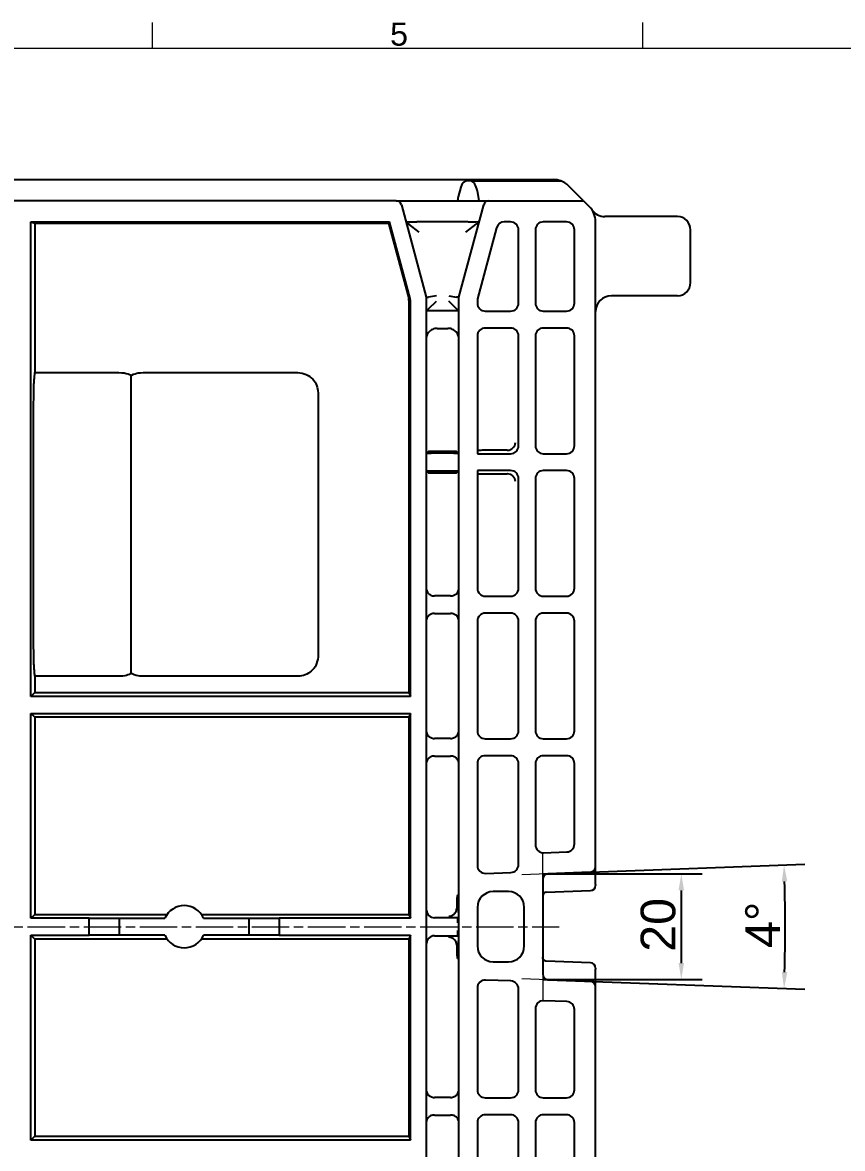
# Model space of a CAD drawing. Header units: millimetres. Extents: x 0 to 1486, y 0 to 1051.
# Drawn here: x 997.1 to 1152.5, y 817.9 to 1031.1 of the extents above; entities that cross this region are included whole.
import ezdxf

# ---------------------------------------------------------------- set-up
doc = ezdxf.new("R2010")
doc.units = ezdxf.units.MM
doc.header["$LTSCALE"] = 1.25
doc.linetypes.add('CHAIN', pattern=[0.3543, 0.2362, -0.0295, 0.0591, -0.0295])
for name, color, linetype, lineweight, true_color in [('Bemaßungen(DIN)', 7, 'Continuous', 5, 0x262659), ('Mittellinie(DIN)', 7, 'CHAIN', 15, 0x262659), ('Sichtbare Kanten(DIN)', 7, 'Continuous', 25, 0x262659), ('Skizziergeometrie(DIN)', 7, 'Continuous', 9, 0x262659), ('Symbole(DIN)', 7, 'Continuous', 15, 0x262659)]:
    doc.layers.add(name, color=color, linetype=linetype, lineweight=lineweight, true_color=true_color)
doc.styles.add('Aktuell-DIN', font='arial.ttf')
doc.styles.add('Aktuell-DINGroßer Text', font='arial.ttf')
doc.dimstyles.new('STANDARD-DIN', dxfattribs={"dimscale": 1.25, "dimtxt": 5.25, "dimasz": 2.5, "dimexe": 3.175, "dimexo": 0, "dimgap": 0.8, "dimtad": 1, "dimrnd": 1e-08, "dimtxsty": 'Aktuell-DINGroßer Text', "dimcen": 0.09, "dimdle": 10, "dimclrd": 256, "dimclre": 256, "dimclrt": 256, "dimazin": 2, "dimtfac": 0.666667, "dimtmove": 0, "dimatfit": 3, "dimfxl": 1, "dimtolj": 1, "dimlwd": 25, "dimlwe": 25, "dimarcsym": 0})

# ---------------------------------------------------------------- blocks, each defined once
blk = doc.blocks.new('Ränder Standardrahmen')
at = {"layer": 'Skizziergeometrie(DIN)'}
for p, q in [((817.44, 821), (817.44, 824.9)), ((891.75, 821), (891.75, 824.9))]:
    blk.add_line(p, q, dxfattribs=at)
at = {"layer": 'Skizziergeometrie(DIN)', "flags": 128}
blk.add_lwpolyline([(20, 20), (20, 821), (1169, 821), (1169, 20), (20, 20)], dxfattribs=at)
at = {"layer": 'Symbole(DIN)', "color": 179, "true_color": 0x262659, "insert": (853.45, 821.34), "char_height": 3.5, "attachment_point": 7, "style": 'Aktuell-DIN'}
blk.add_mtext('5', dxfattribs=at)
blk = doc.blocks.new('*D33')
at = {"layer": 'Bemaßungen(DIN)', "color": 250, "linetype": 'Continuous', "lineweight": 25, "true_color": 0x3f3f3f, "transparency": 16777216}
for p, q in [((1104.78, 870.2), (1145.44, 871.71)), ((1096.71, 849.83), (1145.44, 848.02))]:
    blk.add_line(p, q, dxfattribs=at)
blk.add_arc((826.66, 859.86), 315.03, 358.4401, 1.5599, dxfattribs=at)
at = {"layer": 'Bemaßungen(DIN)', "color": 250, "linetype": 'Continuous', "true_color": 0x3f3f3f, "transparency": 16777216}
for points in [[(1141.05, 868.42), (1142.09, 868.46), (1141.47, 871.56)], [(1142.09, 851.27), (1141.05, 851.31), (1141.47, 848.16)]]:
    blk.add_solid(points, dxfattribs=at)
at = {"layer": 'Defpoints', "color": 0, "linetype": 'Continuous', "transparency": 16777216}
for p in [(1104.78, 870.2), (826.66, 859.86), (1141.67, 855.96), (1096.71, 849.83)]:
    blk.add_point(p, dxfattribs=at)
at = {"layer": 'Bemaßungen(DIN)', "color": 179, "linetype": 'Continuous', "lineweight": 25, "true_color": 0x262659, "transparency": 16777216, "insert": (1134.13, 855.84), "char_height": 6.562, "attachment_point": 1, "rotation": 90, "style": 'Aktuell-DINGroßer Text'}
blk.add_mtext('\\A1;4°', dxfattribs=at)
blk = doc.blocks.new('*D55')
at = {"layer": 'Bemaßungen(DIN)', "color": 250, "linetype": 'Continuous', "lineweight": 25, "true_color": 0x3f3f3f, "transparency": 16777216}
for p, q in [((1095.75, 869.86), (1125.97, 869.86)), ((1122, 866.74), (1122, 852.99)), ((1095.75, 849.86), (1125.97, 849.86))]:
    blk.add_line(p, q, dxfattribs=at)
at = {"layer": 'Bemaßungen(DIN)', "color": 250, "linetype": 'Continuous', "true_color": 0x3f3f3f, "transparency": 16777216}
for points in [[(1121.48, 866.74), (1122.52, 866.74), (1122, 869.86)], [(1121.48, 852.99), (1122.52, 852.99), (1122, 849.86)]]:
    blk.add_solid(points, dxfattribs=at)
at = {"layer": 'Defpoints', "color": 0, "linetype": 'Continuous', "transparency": 16777216}
for p in [(1095.75, 869.86), (1095.75, 849.86), (1122, 849.86)]:
    blk.add_point(p, dxfattribs=at)
at = {"layer": 'Bemaßungen(DIN)', "color": 179, "linetype": 'Continuous', "lineweight": 25, "true_color": 0x262659, "transparency": 16777216, "insert": (1114.3, 855.12), "char_height": 6.562, "attachment_point": 1, "rotation": 90, "style": 'Aktuell-DINGroßer Text'}
blk.add_mtext('\\A1;20', dxfattribs=at)

msp = doc.modelspace()

# ---------------------------------------------------------------- linework, layer by layer
at = {"layer": 'Bemaßungen(DIN)'}
for p, q in [((1095.7485, 868.8364), (1095.7485, 873.8329)), ((1096.7136, 869.9), (1091.7824, 869.7167)), ((1096.7136, 849.8282), (1091.7824, 850.0115)), ((1095.7485, 850.8918), (1095.7485, 845.8954))]:
    msp.add_line(p, q, dxfattribs=at)
at = {"layer": 'Mittellinie(DIN)', "ltscale": 23.990969}
msp.add_line((190.6235, 859.8641), (1098.8735, 859.8641), dxfattribs=at)
at = {"layer": 'Sichtbare Kanten(DIN)'}
for p, q in [((191.7053, 1001.3641), (1097.7916, 1001.3641)), ((1081.8475, 1001.1513), (1081.6494, 1001.1513)), ((1082.1693, 1001.1141), (1099.1835, 1001.1141)), ((1080.2006, 999.9681), (1079.7337, 998.1141)), ((1083.2964, 999.3124), (1083.6084, 997.3641)), ((1103.4485, 997.3641), (1100.62, 1000.1925)), ((1067.9811, 997.3641), (221.5158, 997.3641)), ((1067.9811, 997.3641), (1071.087, 997.3641)), ((1068.9471, 996.6229), (1073.6485, 979.0771)), ((1071.087, 997.3641), (1082.41, 997.3641)), ((1079.8485, 979.0771), (1084.5499, 996.6229)), ((1082.41, 997.3641), (1085.5158, 997.3641)), ((1085.5158, 997.3641), (1103.4485, 997.3641)), ((1103.4485, 997.3641), (1104.5769, 996.2357)), ((1121.2485, 994.3641), (1107.5228, 994.3641)), ((998.7485, 903.4641), (998.7485, 993.3641)), ((998.7485, 993.3641), (999.4816, 993.1023)), ((998.7485, 993.3641), (1066.7144, 993.3641)), ((999.4816, 993.1023), (999.4816, 964.8301)), ((999.4816, 993.1023), (1066.5135, 993.1023)), ((1066.7144, 993.3641), (1066.5135, 993.1023)), ((1066.5135, 993.1023), (1070.3355, 978.8384)), ((1070.5973, 978.8728), (1066.7144, 993.3641)), ((1069.8203, 993.3641), (1070.3847, 992.931)), ((1072.3388, 991.4315), (1070.3847, 992.931)), ((1081.6096, 993.3772), (1071.8873, 993.3772)), ((1081.1581, 991.4315), (1083.1122, 992.931)), ((1083.6767, 993.3641), (1083.1122, 992.931)), ((1087.0022, 992.2523), (1083.3996, 978.807)), ((1089.648, 993.3641), (1088.4511, 993.3641)), ((1091.1485, 977.9637), (1091.1485, 991.8641)), ((1094.3485, 991.8641), (1094.3485, 977.9637)), ((1100.2485, 993.3641), (1095.8489, 993.3641)), ((1101.7485, 977.9646), (1101.7485, 991.8641)), ((1105.7485, 871.2634), (1105.7485, 993.4073)), ((1123.7485, 981.8641), (1123.7485, 991.8641)), ((1073.6485, 979.0771), (1074.0816, 979.1341)), ((1073.6485, 979.0771), (1073.6485, 740.6512)), ((1075.581, 979.3315), (1074.0816, 979.1341)), ((1077.9159, 979.3315), (1079.4154, 979.1341)), ((1079.8485, 979.0771), (1079.4154, 979.1341)), ((1079.8485, 740.6512), (1079.8485, 979.0771)), ((1121.2485, 979.3641), (1108.7485, 979.3641)), ((1070.3867, 978.4502), (1070.3867, 904.1973)), ((1070.6485, 903.4641), (1070.6485, 978.4846)), ((1074.0815, 976.8683), (1073.6527, 976.4681)), ((1074.0816, 976.8683), (1074.0815, 976.8683)), ((1074.0816, 976.8683), (1075.581, 978.3678)), ((1079.4154, 976.8683), (1077.9159, 978.3678)), ((1079.8442, 976.4681), (1079.4154, 976.8683)), ((1079.4154, 976.8683), (1079.4154, 976.8683)), ((1083.3485, 978.4188), (1083.3485, 977.9646)), ((1073.6527, 976.4681), (1073.6485, 976.4641)), ((1079.8485, 976.4641), (1079.8442, 976.4681)), ((1084.8485, 976.4641), (1089.6489, 976.4641)), ((1095.848, 976.4641), (1100.2485, 976.4641)), ((1089.6489, 973.2641), (1084.8485, 973.2641)), ((1100.2485, 973.2641), (1095.848, 973.2641)), ((1073.6527, 971.2608), (1073.6527, 949.4681)), ((1079.8442, 949.4681), (1079.8442, 971.2608)), ((1083.3485, 971.7637), (1083.3485, 949.4641)), ((1091.1485, 950.9637), (1091.1485, 971.7646)), ((1094.3485, 971.7646), (1094.3485, 950.9637)), ((1101.7485, 950.9646), (1101.7485, 971.7637)), ((1074.0816, 949.8683), (1073.6527, 949.4681)), ((1077.9159, 949.904), (1075.581, 949.904)), ((1079.8442, 949.4681), (1079.4154, 949.8683)), ((1083.3485, 949.4641), (1089.6489, 949.4641)), ((1089.0135, 950.0995), (1084.8485, 950.0995)), ((1095.848, 949.4641), (1100.2485, 949.4641)), ((1073.6527, 946.2601), (1074.0816, 945.8599)), ((1073.6527, 946.2601), (1073.6527, 923.9676)), ((1075.581, 945.8242), (1077.9159, 945.8242)), ((1079.4154, 945.8599), (1079.8442, 946.2601)), ((1079.8442, 923.9676), (1079.8442, 946.2601)), ((1083.3485, 946.2641), (1083.3485, 923.9646)), ((1089.6489, 946.2641), (1083.3485, 946.2641)), ((1084.8485, 945.6287), (1089.0135, 945.6287)), ((1091.1485, 923.9637), (1091.1485, 944.7646)), ((1094.3485, 944.7646), (1094.3485, 923.9637)), ((1100.2485, 946.2641), (1095.848, 946.2641)), ((1101.7485, 923.9646), (1101.7485, 944.7637)), ((1084.8485, 922.4641), (1089.6489, 922.4641)), ((1095.848, 922.4641), (1100.2485, 922.4641)), ((1089.6489, 919.2641), (1084.8485, 919.2641)), ((1100.2485, 919.2641), (1095.848, 919.2641)), ((1073.6527, 917.7607), (1073.6527, 896.9676)), ((1079.8442, 896.9676), (1079.8442, 917.7607)), ((1083.3485, 917.7637), (1083.3485, 896.9646)), ((1091.1485, 896.9637), (1091.1485, 917.7646)), ((1094.3485, 917.7646), (1094.3485, 896.9637)), ((1101.7485, 896.9646), (1101.7485, 917.7637)), ((999.4816, 907.2979), (999.4816, 904.1973)), ((998.7485, 903.4641), (999.4816, 904.1973)), ((1070.6485, 903.4641), (998.7485, 903.4641)), ((999.4816, 904.1973), (1070.3867, 904.1973)), ((1070.3867, 904.1973), (1070.6485, 903.4641)), ((998.7485, 861.4641), (998.7485, 900.2641)), ((998.7485, 900.2641), (1070.6485, 900.2641)), ((999.4816, 899.5309), (998.7485, 900.2641)), ((1070.6485, 900.2641), (1070.3867, 899.5309)), ((1070.6485, 861.4641), (1070.6485, 900.2641)), ((999.4816, 899.5309), (999.4816, 862.1973)), ((1070.3867, 899.5309), (999.4816, 899.5309)), ((1070.3867, 899.5309), (1070.3867, 862.1973)), ((1084.8485, 895.4641), (1089.6489, 895.4641)), ((1095.848, 895.4641), (1100.2485, 895.4641)), ((1089.6489, 892.2641), (1084.8485, 892.2641)), ((1100.2485, 892.2641), (1095.848, 892.2641)), ((1073.6527, 890.7607), (1073.6527, 828.9676)), ((1079.8442, 828.9676), (1079.8442, 890.7607)), ((1083.3485, 890.7637), (1083.3485, 871.4604)), ((1091.1485, 871.6388), (1091.1485, 890.7646)), ((1094.3485, 890.7646), (1094.3485, 875.3716)), ((1101.7485, 875.5351), (1101.7485, 890.7637)), ((1095.9046, 873.8727), (1100.3042, 874.0362)), ((1084.9042, 869.9615), (1089.7037, 870.1398)), ((1104.7834, 870.1999), (1096.7136, 869.9)), ((1105.7485, 867.8836), (1105.7485, 871.2634)), ((1095.7485, 868.8364), (1095.7485, 850.8918)), ((1079.6652, 865.8641), (1079.5604, 865.8641)), ((1089.2485, 866.5127), (1086.3485, 866.5127)), ((1096.4031, 866.4108), (1104.7834, 866.7034)), ((1105.7485, 867.8836), (1105.7485, 867.7028)), ((998.7485, 861.4641), (999.4816, 862.1973)), ((999.4816, 862.1973), (1024.5383, 862.1973)), ((1031.0363, 862.1973), (1070.3867, 862.1973)), ((1070.3867, 862.1973), (1070.6485, 861.4641)), ((1079.6182, 861.5857), (1079.6437, 861.5619)), ((1083.3485, 863.5127), (1083.3485, 856.2155)), ((1092.2485, 856.2155), (1092.2485, 863.5127)), ((1009.7873, 861.4641), (998.7485, 861.4641)), ((1009.7873, 861.4641), (1015.4586, 861.4885)), ((1009.7873, 858.2641), (1009.7873, 861.4641)), ((1015.4586, 861.4885), (1024.132, 861.4885)), ((1015.4586, 861.4885), (1015.4586, 858.2397)), ((1031.4426, 861.4885), (1040.116, 861.4885)), ((1040.116, 861.4885), (1045.7873, 861.4641)), ((1040.116, 858.2397), (1040.116, 861.4885)), ((1070.6485, 861.4641), (1045.7873, 861.4641)), ((1045.7873, 861.4641), (1045.7873, 858.2641)), ((1079.6437, 861.5619), (1075.2528, 861.5619)), ((1079.6437, 860.586), (1079.6437, 861.5619)), ((998.7485, 858.2641), (1009.7873, 858.2641)), ((999.4816, 857.5309), (998.7485, 858.2641)), ((998.7485, 819.4641), (998.7485, 858.2641)), ((1024.5383, 857.5309), (999.4816, 857.5309)), ((999.4816, 857.5309), (999.4816, 820.1973)), ((1015.4586, 858.2397), (1009.7873, 858.2641)), ((1024.132, 858.2397), (1015.4586, 858.2397)), ((1070.3867, 857.5309), (1031.0363, 857.5309)), ((1040.116, 858.2397), (1031.4426, 858.2397)), ((1045.7873, 858.2641), (1040.116, 858.2397)), ((1045.7873, 858.2641), (1070.6485, 858.2641)), ((1070.6485, 858.2641), (1070.3867, 857.5309)), ((1070.3867, 857.5309), (1070.3867, 820.1973)), ((1070.6485, 819.4641), (1070.6485, 858.2641)), ((1075.2528, 858.1663), (1079.6437, 858.1663)), ((1079.6437, 858.1663), (1079.6182, 858.1425)), ((1079.6437, 858.1663), (1079.6437, 859.1422)), ((1079.5604, 853.8641), (1079.6652, 853.8641)), ((1086.3485, 853.2155), (1089.2485, 853.2155)), ((1104.7834, 853.0248), (1096.4031, 853.3174)), ((1105.7485, 852.0254), (1105.7485, 851.8446)), ((1105.7485, 848.4648), (1105.7485, 851.8446)), ((1089.7037, 849.5884), (1084.9042, 849.7668)), ((1096.7136, 849.8282), (1104.7834, 849.5284)), ((1083.3485, 848.2678), (1083.3485, 828.9646)), ((1091.1485, 828.9637), (1091.1485, 848.0894)), ((1105.7485, 726.321), (1105.7485, 848.4648)), ((1100.3042, 845.692), (1095.9046, 845.8555)), ((1094.3485, 844.3566), (1094.3485, 828.9637)), ((1101.7485, 828.9646), (1101.7485, 844.1931)), ((1084.8485, 827.4641), (1089.6489, 827.4641)), ((1095.848, 827.4641), (1100.2485, 827.4641)), ((1089.6489, 824.2641), (1084.8485, 824.2641)), ((1100.2485, 824.2641), (1095.848, 824.2641)), ((1073.6527, 822.7607), (1073.6527, 801.9676)), ((1079.8442, 801.9676), (1079.8442, 822.7607)), ((1083.3485, 822.7637), (1083.3485, 801.9646)), ((1091.1485, 801.9637), (1091.1485, 822.7646)), ((1094.3485, 822.7646), (1094.3485, 801.9637)), ((1101.7485, 801.9646), (1101.7485, 822.7637)), ((998.7485, 819.4641), (999.4816, 820.1973)), ((1070.6485, 819.4641), (998.7485, 819.4641)), ((999.4816, 820.1973), (1070.3867, 820.1973)), ((1070.3867, 820.1973), (1070.6485, 819.4641))]:
    msp.add_line(p, q, dxfattribs=at)
for centre, radius, start, end in [((1097.7916, 997.3641), 4, 69.635865, 90), ((1097.7916, 997.3641), 4, 45, 69.635865), ((1067.9811, 996.3641), 1, 15, 90), ((1085.5158, 996.3641), 1, 90, 165), ((1101.7485, 993.4073), 4, 0, 45), ((1107.5228, 997.3641), 3, 214.420688, 270), ((1121.2485, 991.8641), 2.5, 0, 90), ((1088.4511, 991.8641), 1.5, 90, 165), ((1100.2485, 991.8641), 1.5, 0, 90), ((1121.2485, 981.8641), 2.5, 270, 0), ((1108.7485, 976.3641), 3, 90, 180), ((1084.8485, 978.4188), 1.5, 165, 180), ((1100.2485, 875.5351), 1.5, 272.128241, 0), ((1084.8485, 871.4604), 1.5, 180, 272.128241), ((1086.3485, 863.5127), 3, 90, 180), ((1089.2485, 863.5127), 3, 0, 90), ((1104.7485, 867.7028), 1, 272, 0), ((1027.7873, 859.8641), 4, 23.960696, 156.039304), ((1027.7873, 859.8641), 4, 203.960696, 336.039304), ((1086.3485, 856.2155), 3, 180, 270), ((1089.2485, 856.2155), 3, 270, 0), ((1104.7485, 852.0254), 1, 0, 88), ((1084.8485, 848.2678), 1.5, 87.871759, 180), ((1100.2485, 844.1931), 1.5, 0, 87.871759)]:
    msp.add_arc(centre, radius, start, end, dxfattribs=at)
for centre, major_axis, ratio, start_param, end_param in [((1081.6494, 999.555), (0, 1.5963), 0.93969262, 0, 1.30899694), ((1081.8475, 999.555), (0, 1.5963), 0.93969262, 6.06697702, 6.28318531), ((1081.8475, 998.6628), (0, 2.5097), 0.59767248, 4.97418837, 6.06697702), ((1079.8025, 998.1141), (-0.1903, -0.7498), 0.08613948, 4.73424713, 6.30504346), ((1071.8733, 993.4296), (-2.0706, 0.0004), 0.0252925, 0.00678165, 1.57757798), ((1081.6237, 993.4296), (2.0706, 0.0004), 0.0252925, 4.70560733, 6.27640366), ((1089.648, 991.8641), (1.5004, 0), 0.99970149, 0, 1.57079633), ((1095.8489, 991.8641), (-1.5004, 0), 0.99970149, 4.71238898, 6.28318531), ((1069.1484, 978.4846), (1.4872, 0.1958), 0.99996126, 6.15229063, 6.41407999), ((1068.8866, 978.4501), (1.4872, 0.1958), 0.99996126, 6.15229063, 6.41407999), ((1084.8485, 977.9646), (0, -1.5004), 0.99970149, 4.71238898, 6.28318531), ((1089.648, 977.9646), (1.0613, -1.0613), 0.99940325, 5.49808561, 7.068285), ((1095.8489, 977.9646), (-1.0613, -1.0613), 0.99940325, 5.49808561, 7.068285), ((1100.2485, 977.9646), (0, -1.5004), 0.99970149, 0, 1.57079633), ((1076.7485, 976.4641), (3.1, 0), 0.02443947, 0.05235988, 3.08923278), ((1076.7485, 973.2641), (-3.1, 0), 0.02443947, 1.23415991, 1.90743275), ((1084.8485, 971.7637), (0, 1.5004), 0.99970149, 0, 1.57079633), ((1089.648, 971.7637), (1.0613, 1.0613), 0.99940325, 5.49808561, 7.068285), ((1095.8489, 971.7637), (-1.0613, 1.0613), 0.99940325, 5.49808561, 7.068285), ((1100.2485, 971.7637), (0, 1.5004), 0.99970149, 4.71238898, 6.28318531), ((1089.0492, 951.5633), (1.3926, 0.5769), 0.96603447, 4.33175797, 5.87811969), ((1076.7485, 949.4641), (3.1, 0), 0.02443947, 0.05235988, 3.08923278), ((1075.581, 949.8674), (-1.5, 0), 0.02443947, 4.71238898, 6.25700537), ((1077.9159, 949.8674), (-1.5, 0), 0.02443947, 3.16777259, 4.71238898), ((1084.8485, 950.0629), (-1.5, 0), 0.02443947, 4.71238898, 6.28318531), ((1089.0126, 951.6), (1.0613, -1.0613), 0.99940325, 5.49808561, 5.52192329), ((1089.648, 950.9646), (1.0613, -1.0613), 0.99940325, 5.49808561, 7.068285), ((1095.8489, 950.9646), (-1.0613, -1.0613), 0.99940325, 5.49808561, 7.068285), ((1100.2485, 950.9646), (0, -1.5004), 0.99970149, 0, 1.57079633), ((1076.7485, 946.2641), (-3.1, 0), 0.02443947, 0.05235988, 3.08923278), ((1075.581, 945.8609), (1.5, 0), 0.02443947, 3.16777259, 4.71238898), ((1077.9159, 945.8609), (1.5, 0), 0.02443947, 4.71238898, 6.25700537), ((1084.8485, 945.6653), (1.5, 0), 0.02443947, 3.14159265, 4.71238898), ((1089.0126, 944.1282), (1.0613, 1.0613), 0.99940325, 0.76126202, 0.7850997), ((1089.0492, 944.1649), (-1.3926, 0.5769), 0.96603447, 3.54665827, 5.09301999), ((1089.648, 944.7637), (1.0613, 1.0613), 0.99940325, 5.49808561, 7.068285), ((1095.8489, 944.7637), (-1.0613, 1.0613), 0.99940325, 5.49808561, 7.068285), ((1100.2485, 944.7637), (0, 1.5004), 0.99970149, 4.71238898, 6.28318531), ((1084.8485, 923.9646), (0, -1.5004), 0.99970149, 4.71238898, 6.28318531), ((1089.648, 923.9646), (1.0613, -1.0613), 0.99940325, 5.49808561, 7.068285), ((1095.8489, 923.9646), (-1.0613, -1.0613), 0.99940325, 5.49808561, 7.068285), ((1100.2485, 923.9646), (0, -1.5004), 0.99970149, 0, 1.57079633), ((1076.7485, 922.4641), (3.1, 0), 0.02443947, 1.05468974, 2.08690292), ((1076.7485, 919.2641), (-3.1, 0), 0.02443947, 1.05468974, 2.08690292), ((1084.8485, 917.7637), (0, 1.5004), 0.99970149, 0, 1.57079633), ((1089.648, 917.7637), (1.0613, 1.0613), 0.99940325, 5.49808561, 7.068285), ((1095.8489, 917.7637), (-1.0613, 1.0613), 0.99940325, 5.49808561, 7.068285), ((1100.2485, 917.7637), (0, 1.5004), 0.99970149, 4.71238898, 6.28318531), ((1084.8485, 896.9646), (0, -1.5004), 0.99970149, 4.71238898, 6.28318531), ((1089.648, 896.9646), (1.0613, -1.0613), 0.99940325, 5.49808561, 7.068285), ((1095.8489, 896.9646), (-1.0613, -1.0613), 0.99940325, 5.49808561, 7.068285), ((1100.2485, 896.9646), (0, -1.5004), 0.99970149, 0, 1.57079633), ((1076.7485, 895.4641), (3.1, 0), 0.02443947, 1.05468974, 2.08690292), ((1076.7485, 892.2641), (-3.1, 0), 0.02443947, 1.05468974, 2.08690292), ((1084.8485, 890.7637), (0, 1.5004), 0.99970149, 0, 1.57079633), ((1089.648, 890.7637), (1.0613, 1.0613), 0.99940325, 5.49808561, 7.068285), ((1095.8489, 890.7637), (-1.0613, 1.0613), 0.99940325, 5.49808561, 7.068285), ((1100.2485, 890.7637), (0, 1.5004), 0.99970149, 4.71238898, 6.28318531), ((1095.8489, 875.3716), (-1.4994, -0.0557), 0.99970108, 6.24605159, 7.85398163), ((1089.648, 871.6388), (1.4994, 0.0557), 0.99970108, 4.71238898, 6.24605159), ((1104.7485, 871.2634), (0, -1.0642), 0.93969262, 0.03490659, 1.57079633), ((1096.7485, 868.8364), (0, 1.0642), 0.93969262, 0.03490659, 1.57079633), ((1079.5604, 859.8641), (0, -6), 0.02618592, 3.14159265, 4.09209589), ((1079.6652, 859.8641), (0, 6), 0.02618592, 3.14159265, 6.28318531), ((1075.2144, 863.0257), (-1.3833, 0.6011), 0.96482243, 0.42319083, 1.96780722), ((1075.2537, 863.0623), (-1.0973, -1.0241), 0.99935912, 0.79402179, 0.81956217), ((1075.2144, 856.7026), (1.3833, 0.6011), 0.96482243, 1.17378543, 2.71840182), ((1075.2537, 856.6659), (-1.0973, 1.0241), 0.99935912, 5.46362314, 5.48916352), ((1079.5604, 859.8641), (0, -6), 0.02618592, 5.33268207, 6.28318531), ((1089.648, 848.0894), (1.4994, -0.0557), 0.99970108, 0.03713372, 1.57079633), ((1096.7485, 850.8918), (0, -1.0642), 0.93969262, 4.71238898, 6.24827872), ((1104.7485, 848.4648), (0, 1.0642), 0.93969262, 4.71238898, 6.24827872), ((1095.8489, 844.3566), (-1.4994, 0.0557), 0.99970108, 4.71238898, 6.32031903), ((1076.7485, 827.4641), (3.1, 0), 0.02443947, 1.05468974, 2.08690292), ((1084.8485, 828.9646), (0, -1.5004), 0.99970149, 4.71238898, 6.28318531), ((1089.648, 828.9646), (1.0613, -1.0613), 0.99940325, 5.49808561, 7.068285), ((1095.8489, 828.9646), (-1.0613, -1.0613), 0.99940325, 5.49808561, 7.068285), ((1100.2485, 828.9646), (0, -1.5004), 0.99970149, 0, 1.57079633), ((1076.7485, 824.2641), (-3.1, 0), 0.02443947, 1.05468974, 2.08690292), ((1084.8485, 822.7637), (0, 1.5004), 0.99970149, 0, 1.57079633), ((1089.648, 822.7637), (1.0613, 1.0613), 0.99940325, 5.49808561, 7.068285), ((1095.8489, 822.7637), (-1.0613, 1.0613), 0.99940325, 5.49808561, 7.068285), ((1100.2485, 822.7637), (0, 1.5004), 0.99970149, 4.71238898, 6.28318531)]:
    msp.add_ellipse(centre, major_axis=major_axis, ratio=ratio, start_param=start_param, end_param=end_param, dxfattribs=at)
for points, knots in [([(1075.7245, 973.1926), (1075.411, 973.1953), (1075.106, 973.1247), (1074.5835, 972.8884), (1074.3656, 972.7231), (1073.9947, 972.3364), (1073.8487, 972.0809), (1073.7256, 971.7437), (1073.6979, 971.6346), (1073.6721, 971.4927), (1073.6659, 971.4483), (1073.6591, 971.3855), (1073.6574, 971.3657), (1073.6551, 971.3341), (1073.6545, 971.3237), (1073.6536, 971.3052), (1073.6534, 971.2987), (1073.6529, 971.283), (1073.6527, 971.2741), (1073.6527, 971.2608)], [0.305216732, 0.305216732, 0.305216732, 0.305216732, 0.404846681, 0.404846681, 0.504613436, 0.504613436, 0.631761214, 0.631761214, 0.695335103, 0.695335103, 0.727122048, 0.727122048, 0.74301552, 0.74301552, 0.750962256, 0.750962256, 0.754935624, 0.754935624, 0.758908992, 0.758908992, 0.758908992, 0.758908992]), ([(1079.8442, 971.2608), (1079.8442, 971.2739), (1079.844, 971.2829), (1079.8435, 971.2985), (1079.8433, 971.3049), (1079.8424, 971.3233), (1079.8418, 971.3337), (1079.8396, 971.365), (1079.8379, 971.3847), (1079.8312, 971.4469), (1079.8251, 971.491), (1079.7997, 971.6317), (1079.7725, 971.7398), (1079.6513, 972.0742), (1079.5078, 972.3276), (1079.1407, 972.7156), (1078.922, 972.8833), (1078.3963, 973.1234), (1078.089, 973.1953), (1077.7724, 973.1926)], [0.763565792, 0.763565792, 0.763565792, 0.763565792, 0.767501953, 0.767501953, 0.771438113, 0.771438113, 0.779310433, 0.779310433, 0.795055074, 0.795055074, 0.826544356, 0.826544356, 0.889522919, 0.889522919, 1.015480046, 1.015480046, 1.116216773, 1.116216773, 1.216816693, 1.216816693, 1.216816693, 1.216816693]), ([(999.4816, 907.2979), (999.4685, 907.4953), (999.4578, 907.7352), (999.4279, 908.1716), (999.4158, 908.3145), (999.3469, 909.1188), (999.3322, 909.2897), (999.3044, 909.8518), (999.2939, 910.1941), (999.2809, 910.7789), (999.274, 911.1561), (999.2633, 912.3623), (999.262, 912.9484), (999.2611, 913.845), (999.2617, 914.2244), (999.2618, 915.6885), (999.2615, 916.1061), (999.2618, 923.4305), (999.2617, 929.8274), (999.2616, 944.9499), (999.2617, 951.2822), (999.2616, 953.7601), (999.2614, 954.3575), (999.2615, 955.7638), (999.2618, 956.3767), (999.2613, 958.0406), (999.2599, 959.0622), (999.2698, 960.6276), (999.2755, 961.0352), (999.288, 961.7107), (999.2967, 962.0292), (999.3175, 962.5798), (999.3294, 962.7717), (999.3487, 963.0243), (999.3576, 963.1334), (999.4016, 963.6663), (999.4144, 963.7789), (999.4552, 964.3147), (999.4654, 964.5943), (999.4816, 964.8301)], [0.05641243, 0.05641243, 0.05641243, 0.05641243, 0.25288538, 0.25288538, 0.3795973, 0.3795973, 0.54924657, 0.54924657, 0.71887242, 0.71887242, 0.835632, 0.835632, 0.9576792, 0.9576792, 1.09363383, 1.09363383, 1.19000726, 1.19000726, 1.85469158, 1.85469158, 2.76133257, 2.76133257, 3.13345723, 3.13345723, 3.56055335, 3.56055335, 4.18444303, 4.18444303, 4.57432403, 4.57432403, 5.04322338, 5.04322338, 5.59803448, 5.59803448, 5.81209156, 5.81209156, 7.43358332, 7.43358332, 10.06669965, 10.06669965, 10.06669965, 10.06669965]), ([(999.4816, 964.8301), (1000.9187, 964.8271), (1004.8331, 964.8359), (1009.8389, 964.8243), (1010.5878, 964.8144), (1015.2623, 964.8234), (1016.192, 964.9079), (1017.3487, 964.4933), (1017.5507, 964.4008), (1017.7435, 964.2923)], [0.02507932, 0.02507932, 0.02507932, 0.02507932, 0.172866297, 0.172866297, 0.290059593, 0.290059593, 0.568289123, 0.568289123, 0.629205047, 0.629205047, 0.629205047, 0.629205047]), ([(1017.7498, 907.8348), (1017.7495, 907.8828), (1017.749, 907.9336), (1017.7467, 908.3229), (1017.7522, 908.7142), (1017.748, 909.5884), (1017.7485, 909.7472), (1017.7486, 910.5772), (1017.7472, 911.1403), (1017.7485, 911.9296), (1017.7466, 912.2662), (1017.7431, 913.0514), (1017.7426, 913.4525), (1017.7445, 914.4306), (1017.7476, 914.8697), (1017.7457, 916.6419), (1017.7448, 917.0018), (1017.746, 923.9736), (1017.7446, 929.8937), (1017.7447, 950.6989), (1017.7492, 951.6203), (1017.7452, 953.9578), (1017.7379, 955.4197), (1017.7489, 958.1495), (1017.7428, 958.873), (1017.7439, 959.8766), (1017.7479, 960.1427), (1017.7548, 960.572), (1017.7567, 960.7806), (1017.7436, 961.9469), (1017.7522, 962.1671), (1017.7406, 963.0875), (1017.7602, 963.5204), (1017.7504, 964.0909), (1017.746, 964.2002), (1017.7435, 964.2923)], [0.2558523, 0.2558523, 0.2558523, 0.2558523, 0.28402504, 0.28402504, 0.45434451, 0.45434451, 0.67213075, 0.67213075, 0.82599602, 0.82599602, 0.91852312, 0.91852312, 1.01863252, 1.01863252, 1.17660296, 1.17660296, 1.24925939, 1.24925939, 1.65825211, 1.65825211, 2.68658375, 2.68658375, 2.79279292, 2.79279292, 2.86761711, 2.86761711, 2.90925276, 2.90925276, 2.94819496, 2.94819496, 3.07286362, 3.07286362, 3.25453641, 3.25453641, 3.3103209, 3.3103209, 3.3103209, 3.3103209]), ([(1017.7435, 964.2923), (1017.7824, 964.3147), (1017.8221, 964.3365), (1018.2766, 964.5748), (1018.6927, 964.6879), (1019.6759, 964.842), (1020.2817, 964.8306), (1022.7874, 964.7917), (1024.6342, 964.826), (1027.2133, 964.8311), (1028.1241, 964.8321), (1032.0699, 964.8337), (1033.5704, 964.8288), (1037.5086, 964.8252), (1040.9373, 964.83), (1047.0814, 964.8089), (1048.2564, 964.8334), (1049.4786, 964.8185), (1050.0004, 964.7788), (1051.0432, 964.4379), (1051.4999, 964.1728), (1052.326, 963.4624), (1052.5782, 963.0608), (1052.9526, 962.3141), (1053.0653, 961.8464), (1053.2146, 960.75), (1053.1967, 960.0439), (1053.1918, 957.9773), (1053.1916, 956.8152), (1053.1814, 954.8077), (1053.1806, 953.8198), (1053.1811, 951.6982), (1053.1854, 950.1162), (1053.192, 945.7665), (1053.1934, 943.2246), (1053.1941, 938.2949), (1053.1942, 934.6741), (1053.1915, 920.1416), (1053.1682, 919.7826), (1053.1932, 915.4877), (1053.1999, 914.6296), (1053.1912, 913.0138), (1053.2275, 911.6844), (1053.1046, 910.4471), (1052.994, 909.8835), (1052.5638, 909.048), (1052.3157, 908.6589), (1051.5359, 907.98), (1051.1296, 907.7381), (1050.2705, 907.4189), (1049.8399, 907.3466), (1048.9015, 907.2897), (1048.3164, 907.2923), (1046.1258, 907.3048), (1044.495, 907.3087), (1037.5574, 907.2911), (1032.3257, 907.2961), (1030.7204, 907.2967), (1029.5183, 907.2978), (1026.6062, 907.3034), (1024.5967, 907.3143), (1020.1656, 907.284), (1019.7086, 907.3061), (1018.9492, 907.3818), (1018.4508, 907.4818), (1017.8682, 907.7702), (1017.8086, 907.8017), (1017.7498, 907.8348)], [3.10748141, 3.10748141, 3.10748141, 3.10748141, 3.11868066, 3.11868066, 3.23263626, 3.23263626, 3.40167352, 3.40167352, 3.87507102, 3.87507102, 4.06283996, 4.06283996, 4.66314199, 4.66314199, 8.70212829, 8.70212829, 11.90094827, 11.90094827, 14.81789667, 14.81789667, 17.56485304, 17.56485304, 20.8683665, 20.8683665, 25.98139474, 25.98139474, 33.7866521, 33.7866521, 43.81435943, 43.81435943, 51.10904052, 51.10904052, 66.35352042, 66.35352042, 85.84921235, 85.84921235, 99.1808754, 99.1808754, 176.30724252, 176.30724252, 195.56501413, 195.56501413, 212.56810967, 212.56810967, 223.46923042, 223.46923042, 229.13959707, 229.13959707, 233.69288424, 233.69288424, 238.17646639, 238.17646639, 242.24667118, 242.24667118, 243.02329395, 243.02329395, 243.88762534, 243.88762534, 244.59268454, 244.59268454, 246.1625468, 246.1625468, 248.05434156, 248.05434156, 250.76359618, 250.76359618, 251.07686004, 251.07686004, 251.07686004, 251.07686004]), ([(1073.6527, 923.9676), (1073.6527, 923.9614), (1073.6528, 923.9564), (1073.653, 923.9477), (1073.6531, 923.944), (1073.6534, 923.9334), (1073.6537, 923.9274), (1073.6547, 923.9097), (1073.6555, 923.8988), (1073.6586, 923.8643), (1073.6614, 923.8399), (1073.6728, 923.7617), (1073.6848, 923.7032), (1073.7543, 923.4471), (1073.8755, 923.2179), (1074.1517, 922.9106), (1074.3184, 922.7771), (1074.7259, 922.5849), (1074.967, 922.5265), (1075.2186, 922.53)], [0, 0, 0, 0, 0.001857238, 0.001857238, 0.003714476, 0.003714476, 0.007428953, 0.007428953, 0.014857906, 0.014857906, 0.029715812, 0.029715812, 0.059431624, 0.059431624, 0.168246562, 0.168246562, 0.255137094, 0.255137094, 0.341915632, 0.341915632, 0.341915632, 0.341915632]), ([(1078.2783, 922.53), (1078.4975, 922.527), (1078.7129, 922.5715), (1079.086, 922.7242), (1079.2441, 922.8319), (1079.5586, 923.1211), (1079.7106, 923.3704), (1079.8014, 923.6572), (1079.8178, 923.7276), (1079.833, 923.8203), (1079.8367, 923.8491), (1079.8406, 923.8894), (1079.8416, 923.9019), (1079.8429, 923.922), (1079.8433, 923.9286), (1079.8437, 923.9404), (1079.8439, 923.9445), (1079.8441, 923.9544), (1079.8442, 923.9601), (1079.8442, 923.9676)], [-0.343875903, -0.343875903, -0.343875903, -0.343875903, -0.268270401, -0.268270401, -0.192552908, -0.192552908, -0.072035767, -0.072035767, -0.036017883, -0.036017883, -0.018008942, -0.018008942, -0.009004471, -0.009004471, -0.004502235, -0.004502235, -0.002251118, -0.002251118, 0, 0, 0, 0]), ([(1075.2186, 919.1982), (1074.9994, 919.2012), (1074.784, 919.1568), (1074.4109, 919.004), (1074.2528, 918.8963), (1073.9383, 918.6071), (1073.7864, 918.3578), (1073.6956, 918.071), (1073.6791, 918.0007), (1073.6639, 917.9079), (1073.6602, 917.8791), (1073.6563, 917.8388), (1073.6553, 917.8263), (1073.654, 917.8063), (1073.6537, 917.7996), (1073.6532, 917.7878), (1073.653, 917.7837), (1073.6528, 917.7738), (1073.6527, 917.7682), (1073.6527, 917.7607)], [0.234291063, 0.234291063, 0.234291063, 0.234291063, 0.309896565, 0.309896565, 0.385614058, 0.385614058, 0.506131199, 0.506131199, 0.542149082, 0.542149082, 0.560158024, 0.560158024, 0.569162495, 0.569162495, 0.57366473, 0.57366473, 0.575915848, 0.575915848, 0.578166966, 0.578166966, 0.578166966, 0.578166966]), ([(1079.8442, 917.7607), (1079.8442, 917.7681), (1079.8441, 917.7738), (1079.8439, 917.7836), (1079.8437, 917.7878), (1079.8433, 917.7996), (1079.8429, 917.8062), (1079.8417, 917.8262), (1079.8406, 917.8387), (1079.8367, 917.879), (1079.8331, 917.9077), (1079.8178, 918.0003), (1079.8015, 918.0706), (1079.7108, 918.3575), (1079.5587, 918.6069), (1079.2441, 918.8963), (1079.086, 919.004), (1078.7129, 919.1568), (1078.4975, 919.2012), (1078.2783, 919.1982)], [0.580642611, 0.580642611, 0.580642611, 0.580642611, 0.582890047, 0.582890047, 0.585137484, 0.585137484, 0.589632358, 0.589632358, 0.598622105, 0.598622105, 0.6166016, 0.6166016, 0.65256059, 0.65256059, 0.773169105, 0.773169105, 0.848886598, 0.848886598, 0.9244921, 0.9244921, 0.9244921, 0.9244921]), ([(1017.7498, 907.8348), (1017.5199, 907.7047), (1017.2316, 907.5715), (1016.4089, 907.3465), (1015.9373, 907.3122), (1014.7814, 907.2861), (1013.9937, 907.3171), (1008.9111, 907.3044), (1007.4532, 907.2991), (1003.8241, 907.2954), (1001.6529, 907.3031), (999.4816, 907.2979)], [2.95699306, 2.95699306, 2.95699306, 2.95699306, 3.16769987, 3.16769987, 3.44780714, 3.44780714, 3.85074429, 3.85074429, 4.01280983, 4.01280983, 4.25417136, 4.25417136, 4.25417136, 4.25417136]), ([(1073.6527, 896.9676), (1073.6527, 896.9614), (1073.6528, 896.9564), (1073.653, 896.9477), (1073.6531, 896.944), (1073.6534, 896.9334), (1073.6537, 896.9274), (1073.6547, 896.9097), (1073.6555, 896.8988), (1073.6586, 896.8643), (1073.6614, 896.8399), (1073.6728, 896.7617), (1073.6848, 896.7032), (1073.7543, 896.4471), (1073.8755, 896.2179), (1074.1517, 895.9106), (1074.3184, 895.7771), (1074.7259, 895.5849), (1074.967, 895.5265), (1075.2186, 895.53)], [0, 0, 0, 0, 0.001857238, 0.001857238, 0.003714476, 0.003714476, 0.007428953, 0.007428953, 0.014857906, 0.014857906, 0.029715812, 0.029715812, 0.059431624, 0.059431624, 0.168246562, 0.168246562, 0.255137094, 0.255137094, 0.341915632, 0.341915632, 0.341915632, 0.341915632]), ([(1078.2783, 895.53), (1078.5278, 895.5265), (1078.7674, 895.584), (1079.1729, 895.7737), (1079.3391, 895.9055), (1079.6177, 896.2117), (1079.7407, 896.4423), (1079.8115, 896.7003), (1079.8238, 896.7596), (1079.8354, 896.8387), (1079.8382, 896.8633), (1079.8413, 896.8982), (1079.8422, 896.9092), (1079.8432, 896.9271), (1079.8435, 896.9331), (1079.8438, 896.9437), (1079.844, 896.9475), (1079.8441, 896.9563), (1079.8442, 896.9613), (1079.8442, 896.9676)], [-0.342028412, -0.342028412, -0.342028412, -0.342028412, -0.255955145, -0.255955145, -0.169769885, -0.169769885, -0.060221741, -0.060221741, -0.030110871, -0.030110871, -0.015055435, -0.015055435, -0.007527718, -0.007527718, -0.003763859, -0.003763859, -0.001881929, -0.001881929, 0, 0, 0, 0]), ([(1075.2186, 892.1982), (1074.9691, 892.2017), (1074.7295, 892.1442), (1074.324, 891.9545), (1074.1578, 891.8227), (1073.8792, 891.5165), (1073.7562, 891.286), (1073.6854, 891.0279), (1073.6732, 890.9686), (1073.6615, 890.8896), (1073.6587, 890.8649), (1073.6556, 890.8301), (1073.6548, 890.819), (1073.6537, 890.8011), (1073.6535, 890.7951), (1073.6531, 890.7845), (1073.653, 890.7807), (1073.6528, 890.7719), (1073.6527, 890.7669), (1073.6527, 890.7607)], [0.234291612, 0.234291612, 0.234291612, 0.234291612, 0.320364878, 0.320364878, 0.406550138, 0.406550138, 0.516098282, 0.516098282, 0.546209153, 0.546209153, 0.561264588, 0.561264588, 0.568792306, 0.568792306, 0.572556165, 0.572556165, 0.574438094, 0.574438094, 0.576320023, 0.576320023, 0.576320023, 0.576320023]), ([(1079.8442, 890.7607), (1079.8442, 890.7668), (1079.8441, 890.7718), (1079.844, 890.7805), (1079.8438, 890.7843), (1079.8435, 890.7948), (1079.8432, 890.8008), (1079.8422, 890.8185), (1079.8414, 890.8294), (1079.8383, 890.8639), (1079.8355, 890.8883), (1079.8241, 890.9665), (1079.8122, 891.025), (1079.7426, 891.2811), (1079.6214, 891.5103), (1079.3452, 891.8176), (1079.1786, 891.9511), (1078.771, 892.1433), (1078.5299, 892.2017), (1078.2783, 892.1982)], [0.582318823, 0.582318823, 0.582318823, 0.582318823, 0.584176061, 0.584176061, 0.586033299, 0.586033299, 0.589747776, 0.589747776, 0.597176729, 0.597176729, 0.612034635, 0.612034635, 0.641750447, 0.641750447, 0.750565385, 0.750565385, 0.837455917, 0.837455917, 0.924234455, 0.924234455, 0.924234455, 0.924234455]), ([(1096.4036, 866.4108), (1096.3742, 866.4098), (1096.3427, 866.4063), (1096.2648, 866.388), (1096.2182, 866.3731), (1096.1068, 866.3161), (1096.0414, 866.2731), (1095.9119, 866.1427), (1095.8494, 866.0538), (1095.767, 865.8551), (1095.7485, 865.7481), (1095.7485, 865.6582)], [0, 0, 0, 0, 0.031562093, 0.031562093, 0.063124186, 0.063124186, 0.09468628, 0.09468628, 0.126248373, 0.126248373, 0.157782285, 0.157782285, 0.157782285, 0.157782285]), ([(1096.4031, 866.4108), (1096.3738, 866.4098), (1096.3424, 866.4063), (1096.2647, 866.388), (1096.2182, 866.3732), (1096.1069, 866.3163), (1096.0415, 866.2733), (1095.912, 866.143), (1095.8495, 866.0541), (1095.767, 865.8553), (1095.7485, 865.7481), (1095.7485, 865.6582)], [0, 0, 0, 0, 0.031580051, 0.031580051, 0.063160103, 0.063160103, 0.094740154, 0.094740154, 0.126320205, 0.126320205, 0.157900256, 0.157900256, 0.157900256, 0.157900256]), ([(1077.928, 861.8569), (1078.1102, 861.8592), (1078.3257, 861.9043), (1078.6476, 862.0443), (1078.8131, 862.1511), (1078.9843, 862.3098), (1079.032, 862.3597), (1079.0791, 862.4153), (1079.0843, 862.4215), (1079.0894, 862.4277)], [0, 0, 0, 0, 0.061693052, 0.061693052, 0.112662944, 0.112662944, 0.131732844, 0.131732844, 0.13414673, 0.13414673, 0.13414673, 0.13414673]), ([(1079.0894, 862.4277), (1079.181, 862.5392), (1079.2568, 862.6644), (1079.3922, 862.9807), (1079.4293, 863.1766), (1079.4326, 863.3517)], [0.645515837, 0.645515837, 0.645515837, 0.645515837, 0.690241944, 0.690241944, 0.75482353, 0.75482353, 0.75482353, 0.75482353]), ([(1079.0894, 857.3005), (1079.0843, 857.3067), (1079.0791, 857.3129), (1079.032, 857.3685), (1078.9843, 857.4184), (1078.8668, 857.5273), (1078.7906, 857.586), (1078.6294, 857.6879), (1078.5446, 857.7311), (1078.2831, 857.8351), (1078.0992, 857.8691), (1077.928, 857.8713)], [0.234784193, 0.234784193, 0.234784193, 0.234784193, 0.237198079, 0.237198079, 0.256267979, 0.256267979, 0.285248857, 0.285248857, 0.314229735, 0.314229735, 0.37219149, 0.37219149, 0.37219149, 0.37219149]), ([(1079.4326, 856.3765), (1079.4294, 856.5477), (1079.3939, 856.7391), (1079.2613, 857.0563), (1079.1837, 857.1859), (1079.0894, 857.3005)], [0.27001505, 0.27001505, 0.27001505, 0.27001505, 0.33313635, 0.33313635, 0.379233063, 0.379233063, 0.379233063, 0.379233063]), ([(1096.4036, 853.3174), (1096.3742, 853.3184), (1096.3427, 853.3219), (1096.2648, 853.3403), (1096.2182, 853.3551), (1096.1068, 853.4121), (1096.0414, 853.4551), (1095.9119, 853.5855), (1095.8494, 853.6744), (1095.767, 853.8732), (1095.7485, 853.9802), (1095.7485, 854.07)], [0, 0, 0, 0, 0.031562093, 0.031562093, 0.063124185, 0.063124185, 0.094686278, 0.094686278, 0.126248371, 0.126248371, 0.157782282, 0.157782282, 0.157782282, 0.157782282]), ([(1096.4031, 853.3174), (1096.3738, 853.3185), (1096.3424, 853.3219), (1096.2647, 853.3402), (1096.2182, 853.355), (1096.1069, 853.412), (1096.0415, 853.4549), (1095.912, 853.5852), (1095.8495, 853.6741), (1095.767, 853.8729), (1095.7485, 853.9801), (1095.7485, 854.07)], [0, 0, 0, 0, 0.031580051, 0.031580051, 0.063160103, 0.063160103, 0.094740154, 0.094740154, 0.126320206, 0.126320206, 0.157900257, 0.157900257, 0.157900257, 0.157900257]), ([(1073.6527, 828.9676), (1073.6527, 828.9614), (1073.6528, 828.9564), (1073.653, 828.9477), (1073.6531, 828.944), (1073.6534, 828.9334), (1073.6537, 828.9274), (1073.6547, 828.9097), (1073.6555, 828.8988), (1073.6586, 828.8643), (1073.6614, 828.8399), (1073.6728, 828.7617), (1073.6848, 828.7032), (1073.7543, 828.4471), (1073.8755, 828.2179), (1074.1517, 827.9106), (1074.3184, 827.7771), (1074.7259, 827.5849), (1074.967, 827.5265), (1075.2186, 827.53)], [0, 0, 0, 0, 0.001857238, 0.001857238, 0.003714476, 0.003714476, 0.007428953, 0.007428953, 0.014857906, 0.014857906, 0.029715812, 0.029715812, 0.059431624, 0.059431624, 0.168246562, 0.168246562, 0.255137094, 0.255137094, 0.341915632, 0.341915632, 0.341915632, 0.341915632]), ([(1078.2783, 827.53), (1078.5278, 827.5265), (1078.7674, 827.584), (1079.1729, 827.7737), (1079.3391, 827.9055), (1079.6177, 828.2117), (1079.7407, 828.4423), (1079.8115, 828.7003), (1079.8238, 828.7596), (1079.8354, 828.8387), (1079.8382, 828.8633), (1079.8413, 828.8982), (1079.8422, 828.9092), (1079.8432, 828.9271), (1079.8435, 828.9331), (1079.8438, 828.9437), (1079.844, 828.9475), (1079.8441, 828.9563), (1079.8442, 828.9613), (1079.8442, 828.9676)], [-0.342028412, -0.342028412, -0.342028412, -0.342028412, -0.255955145, -0.255955145, -0.169769885, -0.169769885, -0.060221741, -0.060221741, -0.030110871, -0.030110871, -0.015055435, -0.015055435, -0.007527718, -0.007527718, -0.003763859, -0.003763859, -0.001881929, -0.001881929, 0, 0, 0, 0]), ([(1075.2186, 824.1982), (1074.9994, 824.2012), (1074.784, 824.1568), (1074.4109, 824.004), (1074.2528, 823.8963), (1073.9383, 823.6071), (1073.7864, 823.3578), (1073.6956, 823.071), (1073.6791, 823.0007), (1073.6639, 822.9079), (1073.6602, 822.8791), (1073.6563, 822.8388), (1073.6553, 822.8263), (1073.654, 822.8063), (1073.6537, 822.7996), (1073.6532, 822.7878), (1073.653, 822.7837), (1073.6528, 822.7738), (1073.6527, 822.7682), (1073.6527, 822.7607)], [0.234291609, 0.234291609, 0.234291609, 0.234291609, 0.309897111, 0.309897111, 0.385614604, 0.385614604, 0.506131745, 0.506131745, 0.542149629, 0.542149629, 0.56015857, 0.56015857, 0.569163041, 0.569163041, 0.573665277, 0.573665277, 0.575916394, 0.575916394, 0.578167512, 0.578167512, 0.578167512, 0.578167512]), ([(1079.8442, 822.7607), (1079.8442, 822.7681), (1079.8441, 822.7738), (1079.8439, 822.7836), (1079.8437, 822.7878), (1079.8433, 822.7996), (1079.8429, 822.8062), (1079.8417, 822.8262), (1079.8406, 822.8387), (1079.8367, 822.879), (1079.8331, 822.9077), (1079.8178, 823.0003), (1079.8015, 823.0706), (1079.7108, 823.3575), (1079.5587, 823.6069), (1079.2441, 823.8963), (1079.086, 824.004), (1078.7129, 824.1568), (1078.4975, 824.2012), (1078.2783, 824.1982)], [0.580642611, 0.580642611, 0.580642611, 0.580642611, 0.582890047, 0.582890047, 0.585137484, 0.585137484, 0.589632358, 0.589632358, 0.598622105, 0.598622105, 0.6166016, 0.6166016, 0.65256059, 0.65256059, 0.773169105, 0.773169105, 0.848886598, 0.848886598, 0.9244921, 0.9244921, 0.9244921, 0.9244921])]:
    msp.add_open_spline(points, degree=3, knots=knots, dxfattribs=at)

# ---------------------------------------------------------------- block references
at = {"xscale": 1.25, "yscale": 1.25, "zscale": 1.25}
msp.add_blockref('Ränder Standardrahmen', (0, 0), dxfattribs=at)

# ---------------------------------------------------------------- dimensions: what is measured, and where the dimension line sits
at = {"layer": 'Bemaßungen(DIN)', "color": 250, "linetype": 'Continuous', "lineweight": 25, "true_color": 0x3f3f3f}
dim = msp.add_angular_dim_3p(base=(1141.6661, 855.9636), center=(826.6557, 859.8641), p1=(1096.7136, 849.8282), p2=(1104.7834, 870.1999), dimstyle='STANDARD-DIN', override={"dimgap": 0.8, "dimadec": 0, "dimtol": 0, "dimlim": 0, "dimtp": 0, "dimtm": 0, "dimtdec": 0}, dxfattribs=at)
dim.commit()
dim.dimension.update_dxf_attribs({"geometry": '*D33', "text_midpoint": (1141.6902, 859.8641), "dimtype": 165})
dim = msp.add_linear_dim(base=(1121.9985, 849.8641), p1=(1095.7485, 869.8641), p2=(1095.7485, 849.8641), angle=90, dimstyle='STANDARD-DIN', override={"dimgap": 0.8, "dimdec": 2, "dimtol": 0, "dimlim": 0, "dimtp": 0, "dimtm": 0, "dimtdec": 2, "dimtofl": 0, "dimatfit": 1}, dxfattribs=at)
dim.commit()
dim.dimension.update_dxf_attribs({"geometry": '*D55', "text_midpoint": (1121.9985, 859.8641), "dimtype": 160})

doc.saveas('drawing.dxf')
